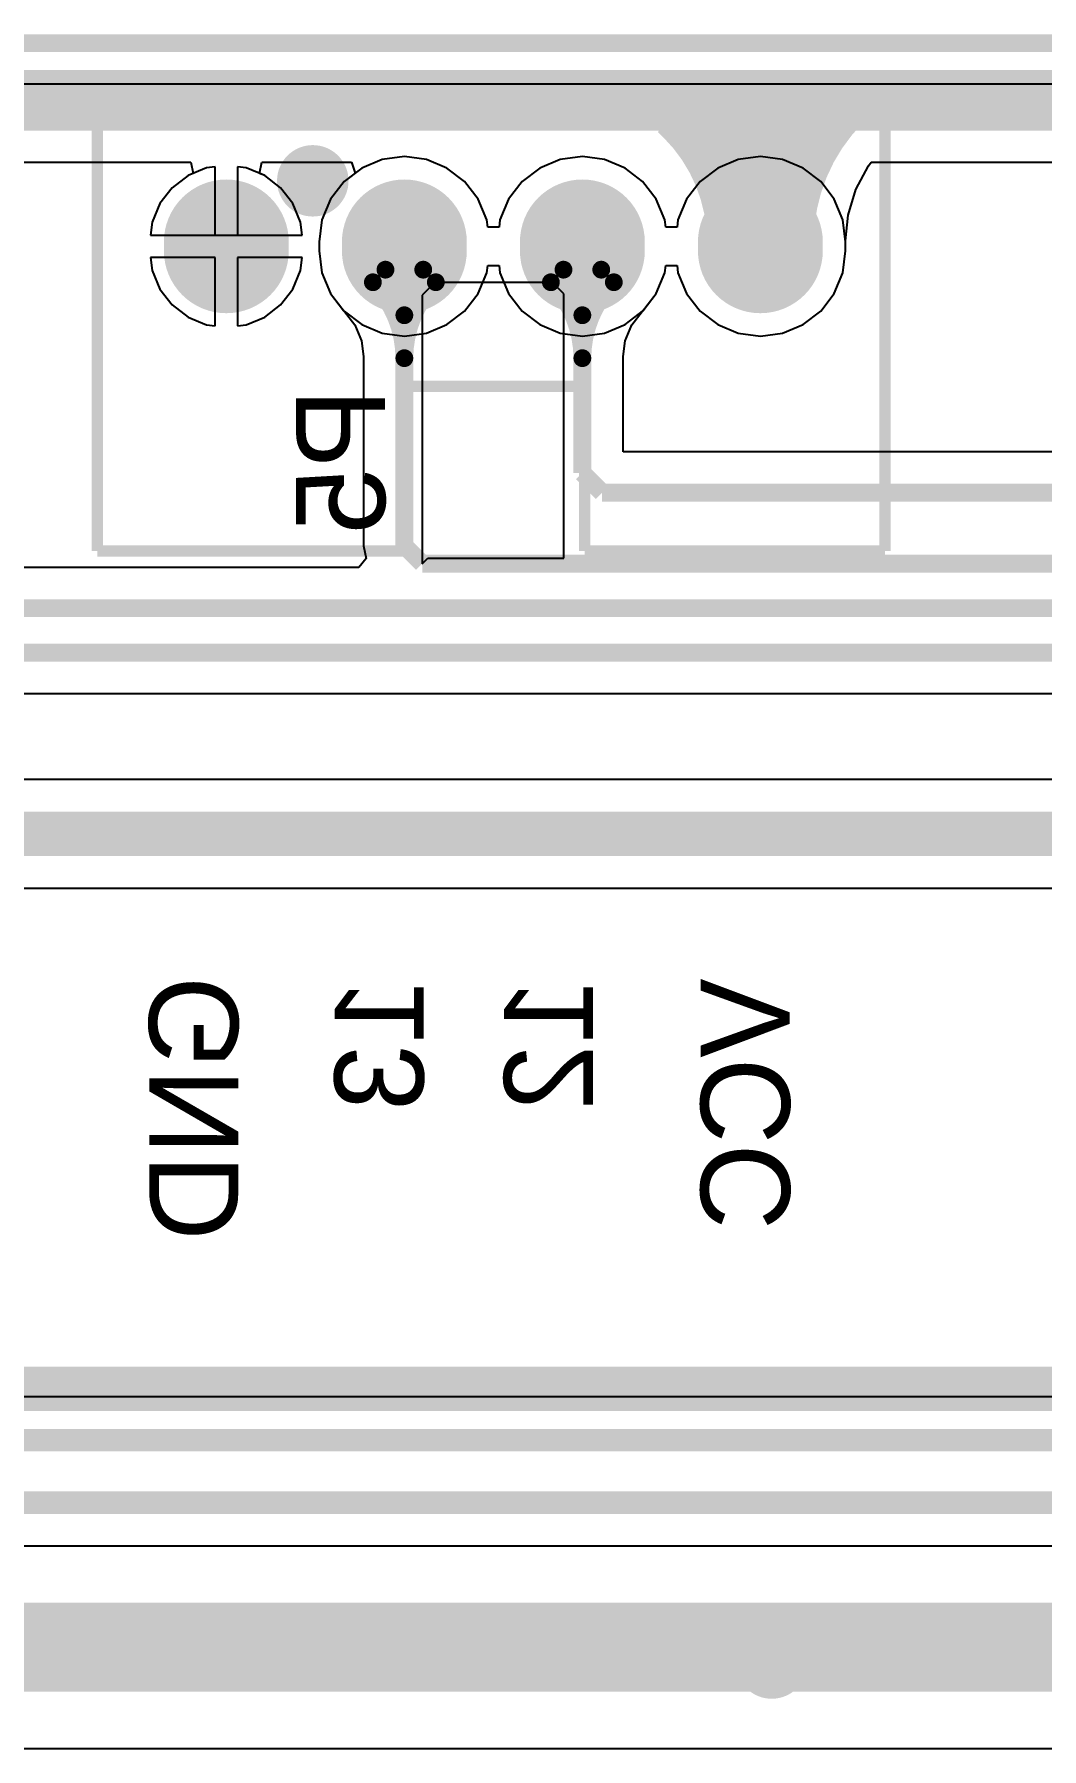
# Model space of a CAD drawing. Extents: x 81 to 196, y 150 to 213.
# Drawn here: x 153.55 to 164.87, y 193.87 to 213.14 of the extents above; entities that cross this region are included whole.
import ezdxf

# ---------------------------------------------------------------- set-up
doc = ezdxf.new("R2010")
doc.units = 0
doc.header["$MEASUREMENT"] = 0
for name, color, linetype in [('BOTTOMLAYER', 5, 'CONTINUOUS'), ('BOTTOMOVERLAY', 54, 'CONTINUOUS'), ('BOTTOMSOLDER', 6, 'CONTINUOUS'), ('KEEPOUTLAYER', 6, 'CONTINUOUS'), ('MULTILAYER', 9, 'CONTINUOUS'), ('TOPLAYER', 1, 'CONTINUOUS')]:
    doc.layers.add(name, color=color, linetype=linetype)

msp = doc.modelspace()

# ---------------------------------------------------------------- linework, layer by layer
at = {"layer": 'BOTTOMLAYER'}
for p, q in [((144.865227, 212.584515), (190.235573, 212.584515)), ((155.482836, 211.641444), (155.275092, 211.555391)), ((155.578775, 211.654075), (155.482836, 211.641444)), ((155.578775, 210.886426), (155.578775, 211.654075)), ((155.928713, 211.641444), (155.832775, 211.654075)), ((155.832775, 211.654075), (155.832775, 210.886426)), ((156.136457, 211.555391), (155.928713, 211.641444)), ((157.226678, 211.639246), (157.028231, 211.486971)), ((157.457778, 211.734971), (157.226678, 211.639246)), ((157.705776, 211.767621), (157.457778, 211.734971)), ((157.953774, 211.734971), (157.705776, 211.767621)), ((158.184873, 211.639246), (157.953774, 211.734971)), ((158.383321, 211.486971), (158.184873, 211.639246)), ((159.226677, 211.639246), (159.028229, 211.486971)), ((159.457776, 211.734971), (159.226677, 211.639246)), ((159.705774, 211.767621), (159.457776, 211.734971)), ((159.953772, 211.734971), (159.705774, 211.767621)), ((160.184871, 211.639246), (159.953772, 211.734971)), ((160.383319, 211.486971), (160.184871, 211.639246)), ((161.226678, 211.639246), (161.02823, 211.486971)), ((161.457777, 211.734971), (161.226678, 211.639246)), ((161.705775, 211.767621), (161.457777, 211.734971)), ((161.953773, 211.734971), (161.705775, 211.767621)), ((162.184873, 211.639246), (161.953773, 211.734971)), ((162.38332, 211.486971), (162.184873, 211.639246)), ((155.275092, 211.555391), (155.096695, 211.418505)), ((156.314854, 211.418505), (156.136457, 211.555391)), ((157.028231, 211.486971), (156.875955, 211.288523)), ((158.535596, 211.288523), (158.383321, 211.486971)), ((159.028229, 211.486971), (158.875954, 211.288523)), ((160.535595, 211.288523), (160.383319, 211.486971)), ((161.02823, 211.486971), (160.875955, 211.288523)), ((162.535596, 211.288523), (162.38332, 211.486971)), ((154.95981, 211.240111), (154.873757, 211.032364)), ((155.096695, 211.418505), (154.95981, 211.240111)), ((156.45174, 211.240111), (156.314854, 211.418505)), ((156.537792, 211.032364), (156.45174, 211.240111)), ((156.875955, 211.288523), (156.78023, 211.057424)), ((158.631321, 211.057424), (158.535596, 211.288523)), ((158.875954, 211.288523), (158.780229, 211.057424)), ((160.63132, 211.057424), (160.535595, 211.288523)), ((160.875955, 211.288523), (160.78023, 211.057424)), ((162.631321, 211.057424), (162.535596, 211.288523)), ((156.78023, 211.057424), (156.747581, 210.809426)), ((158.642274, 210.974224), (158.631321, 211.057424)), ((158.780229, 211.057424), (158.769276, 210.974224)), ((160.642275, 210.974213), (160.63132, 211.057424)), ((160.78023, 211.057424), (160.769275, 210.974213)), ((162.66397, 210.809426), (162.631321, 211.057424)), ((154.873757, 211.032364), (154.854544, 210.886426)), ((154.854544, 210.886426), (155.578775, 210.886426)), ((155.832775, 210.886426), (156.557005, 210.886426)), ((156.557005, 210.886426), (156.537792, 211.032364)), ((158.769276, 210.974224), (158.642274, 210.974224)), ((160.769275, 210.974213), (160.642275, 210.974213)), ((156.747581, 210.809426), (156.747581, 210.709426)), ((156.747581, 210.709426), (156.78023, 210.461428)), ((162.631321, 210.461428), (162.66397, 210.709426)), ((162.66397, 210.709426), (162.66397, 210.809426)), ((155.578775, 210.632426), (154.854544, 210.632426)), ((154.854544, 210.632426), (154.873757, 210.486488)), ((154.873757, 210.486488), (154.95981, 210.278741)), ((155.578775, 209.864777), (155.578775, 210.632426)), ((156.557005, 210.632426), (155.832775, 210.632426)), ((155.832775, 210.632426), (155.832775, 209.864777)), ((156.45174, 210.278741), (156.537792, 210.486488)), ((156.537792, 210.486488), (156.557005, 210.632426)), ((156.78023, 210.461428), (156.875955, 210.230329)), ((160.535595, 210.230329), (160.63132, 210.461428)), ((160.63132, 210.461428), (160.642275, 210.544639)), ((160.642275, 210.544639), (160.769275, 210.544639)), ((160.769275, 210.544639), (160.78023, 210.461428)), ((160.78023, 210.461428), (160.875955, 210.230329)), ((162.535596, 210.230329), (162.631321, 210.461428)), ((154.95981, 210.278741), (155.096695, 210.100347)), ((156.314854, 210.100347), (156.45174, 210.278741)), ((158.048574, 210.353026), (157.907426, 210.211878)), ((159.369374, 210.353026), (158.048574, 210.353026)), ((159.496374, 210.226026), (159.369374, 210.353026)), ((155.096695, 210.100347), (155.275092, 209.963461)), ((156.136457, 209.963461), (156.314854, 210.100347)), ((156.875955, 210.230329), (157.022559, 210.039272)), ((157.907426, 210.211878), (157.907426, 207.192174)), ((159.496374, 207.254226), (159.496374, 210.226026)), ((160.388991, 210.039272), (160.535595, 210.230329)), ((160.875955, 210.230329), (161.02823, 210.031881)), ((162.38332, 210.031881), (162.535596, 210.230329)), ((155.275092, 209.963461), (155.482836, 209.877408)), ((155.928713, 209.877408), (156.136457, 209.963461)), ((157.022559, 210.039272), (157.027791, 210.031442)), ((157.027791, 210.031442), (157.028231, 210.031881)), ((157.028231, 210.031881), (157.03406, 210.027408)), ((157.03406, 210.027408), (157.148909, 209.877736)), ((160.262641, 209.877736), (160.37749, 210.027408)), ((160.37749, 210.027408), (160.383319, 210.031881)), ((160.383319, 210.031881), (160.383759, 210.031442)), ((160.383759, 210.031442), (160.388991, 210.039272)), ((161.02823, 210.031881), (161.226678, 209.879606)), ((162.184873, 209.879606), (162.38332, 210.031881)), ((155.482836, 209.877408), (155.578775, 209.864777)), ((155.832775, 209.864777), (155.928713, 209.877408)), ((157.148909, 209.877736), (157.223917, 209.696649)), ((157.223917, 209.696649), (157.24696, 209.521615)), ((160.16459, 209.521615), (160.187632, 209.696644)), ((160.187632, 209.696644), (160.187635, 209.696647)), ((160.187635, 209.696654), (160.262641, 209.877736)), ((160.187638, 209.696654), (160.187635, 209.696654)), ((160.187635, 209.696647), (160.187635, 209.696652)), ((160.187635, 209.696652), (160.187638, 209.696652)), ((160.187635, 209.696647), (160.187635, 209.696647)), ((160.187635, 209.696647), (160.187635, 209.696647)), ((160.187638, 209.696652), (160.187638, 209.696654)), ((160.187638, 209.696652), (160.187638, 209.696652)), ((161.226678, 209.879606), (161.457777, 209.783881)), ((161.457777, 209.783881), (161.705775, 209.751231)), ((161.705775, 209.751231), (161.953773, 209.783881)), ((161.953773, 209.783881), (162.184873, 209.879606)), ((157.24696, 209.521615), (157.24696, 207.393824)), ((160.16459, 208.449641), (160.16459, 209.521615)), ((173.73347, 208.449641), (160.16459, 208.449641)), ((157.24696, 207.393824), (157.275809, 207.248783)), ((157.275809, 207.248783), (157.195241, 207.150609)), ((157.907426, 207.192174), (157.969478, 207.254226)), ((157.969478, 207.254226), (159.496374, 207.254226)), ((157.195241, 207.150609), (152.781254, 207.150609)), ((152.054174, 205.732598), (168.411771, 205.732598)), ((168.411774, 204.76718), (149.411969, 204.76718)), ((149.158574, 203.543672), (169.167581, 203.543672)), ((170.865259, 197.824529), (149.468782, 197.824529)), ((148.980787, 196.150682), (170.978924, 196.150682)), ((168.106974, 193.87058), (148.446769, 193.87058))]:
    msp.add_line(p, q, dxfattribs=at)
for points, const_width in [([(156.676974, 211.346026, 1), (156.676974, 211.646026, 1)], 0.299999), ([(155.705775, 210.509426, 1), (155.705775, 211.109425, 1)], 0.599999), ([(155.705775, 210.409427, 1), (155.705775, 211.009426, 1)], 0.599999), ([(157.705776, 210.509426, 1), (157.705776, 211.109425, 1)], 0.599999), ([(157.705776, 210.409427, 1), (157.705776, 211.009426, 1)], 0.599999), ([(159.705774, 210.509426, 1), (159.705774, 211.109425, 1)], 0.599999), ([(159.705774, 210.409427, 1), (159.705774, 211.009426, 1)], 0.599999), ([(161.705775, 210.509426, 1), (161.705775, 211.109425, 1)], 0.599999), ([(161.705775, 210.409427, 1), (161.705775, 211.009426, 1)], 0.599999), ([(157.493645, 210.447296, 1), (157.493645, 210.547295, 1)], 0.1), ([(157.493645, 210.447296, 1), (157.493645, 210.547295, 1)], 0.1), ([(157.493645, 210.447296, 1), (157.493645, 210.547295, 1)], 0.1), ([(157.493645, 210.447296, 1), (157.493645, 210.547295, 1)], 0.1), ([(157.917906, 210.447296, 1), (157.917906, 210.547295, 1)], 0.1), ([(157.917906, 210.447296, 1), (157.917906, 210.547295, 1)], 0.1), ([(157.917906, 210.447296, 1), (157.917906, 210.547295, 1)], 0.1), ([(157.917906, 210.447296, 1), (157.917906, 210.547295, 1)], 0.1), ([(159.493644, 210.447296, 1), (159.493644, 210.547295, 1)], 0.1), ([(159.493644, 210.447296, 1), (159.493644, 210.547295, 1)], 0.1), ([(159.493644, 210.447296, 1), (159.493644, 210.547295, 1)], 0.1), ([(159.493644, 210.447296, 1), (159.493644, 210.547295, 1)], 0.1), ([(159.917905, 210.447296, 1), (159.917905, 210.547295, 1)], 0.1), ([(159.917905, 210.447296, 1), (159.917905, 210.547295, 1)], 0.1), ([(159.917905, 210.447296, 1), (159.917905, 210.547295, 1)], 0.1), ([(159.917905, 210.447296, 1), (159.917905, 210.547295, 1)], 0.1), ([(157.352223, 210.305873, 1), (157.352223, 210.405873, 1)], 0.1), ([(157.352223, 210.305873, 1), (157.352223, 210.405873, 1)], 0.1), ([(157.352223, 210.305873, 1), (157.352223, 210.405873, 1)], 0.1), ([(157.352223, 210.305873, 1), (157.352223, 210.405873, 1)], 0.1), ([(158.059328, 210.305873, 1), (158.059328, 210.405873, 1)], 0.1), ([(158.059328, 210.305873, 1), (158.059328, 210.405873, 1)], 0.1), ([(158.059328, 210.305873, 1), (158.059328, 210.405873, 1)], 0.1), ([(158.059328, 210.305873, 1), (158.059328, 210.405873, 1)], 0.1), ([(159.352221, 210.305873, 1), (159.352221, 210.405873, 1)], 0.1), ([(159.352221, 210.305873, 1), (159.352221, 210.405873, 1)], 0.1), ([(159.352221, 210.305873, 1), (159.352221, 210.405873, 1)], 0.1), ([(159.352221, 210.305873, 1), (159.352221, 210.405873, 1)], 0.1), ([(160.059327, 210.305873, 1), (160.059327, 210.405873, 1)], 0.1), ([(160.059327, 210.305873, 1), (160.059327, 210.405873, 1)], 0.1), ([(160.059327, 210.305873, 1), (160.059327, 210.405873, 1)], 0.1), ([(160.059327, 210.305873, 1), (160.059327, 210.405873, 1)], 0.1), ([(157.705776, 209.935163, 1), (157.705776, 210.035163, 1)], 0.1), ([(157.705776, 209.935163, 1), (157.705776, 210.035163, 1)], 0.1), ([(157.705776, 209.935163, 1), (157.705776, 210.035163, 1)], 0.1), ([(157.705776, 209.935163, 1), (157.705776, 210.035163, 1)], 0.1), ([(157.705776, 209.935163, 1), (157.705776, 210.035163, 1)], 0.1), ([(157.705776, 209.935163, 1), (157.705776, 210.035163, 1)], 0.1), ([(157.705776, 209.935163, 1), (157.705776, 210.035163, 1)], 0.1), ([(157.705776, 209.935163, 1), (157.705776, 210.035163, 1)], 0.1), ([(159.705774, 209.935163, 1), (159.705774, 210.035163, 1)], 0.1), ([(159.705774, 209.935163, 1), (159.705774, 210.035163, 1)], 0.1), ([(159.705774, 209.935163, 1), (159.705774, 210.035163, 1)], 0.1), ([(159.705774, 209.935163, 1), (159.705774, 210.035163, 1)], 0.1), ([(159.705774, 209.935163, 1), (159.705774, 210.035163, 1)], 0.1), ([(159.705774, 209.935163, 1), (159.705774, 210.035163, 1)], 0.1), ([(159.705774, 209.935163, 1), (159.705774, 210.035163, 1)], 0.1), ([(159.705774, 209.935163, 1), (159.705774, 210.035163, 1)], 0.1), ([(157.705776, 209.452322, 1), (157.705776, 209.552321, 1)], 0.1), ([(157.705776, 209.452322, 1), (157.705776, 209.552321, 1)], 0.1), ([(157.705776, 209.452322, 1), (157.705776, 209.552321, 1)], 0.1), ([(157.705776, 209.452322, 1), (157.705776, 209.552321, 1)], 0.1), ([(157.705776, 209.452322, 1), (157.705776, 209.552321, 1)], 0.1), ([(157.705776, 209.452322, 1), (157.705776, 209.552321, 1)], 0.1), ([(157.705776, 209.452322, 1), (157.705776, 209.552321, 1)], 0.1), ([(157.705776, 209.452322, 1), (157.705776, 209.552321, 1)], 0.1), ([(159.705774, 209.452322, 1), (159.705774, 209.552321, 1)], 0.1), ([(159.705774, 209.452322, 1), (159.705774, 209.552321, 1)], 0.1), ([(159.705774, 209.452322, 1), (159.705774, 209.552321, 1)], 0.1), ([(159.705774, 209.452322, 1), (159.705774, 209.552321, 1)], 0.1), ([(159.705774, 209.452322, 1), (159.705774, 209.552321, 1)], 0.1), ([(159.705774, 209.452322, 1), (159.705774, 209.552321, 1)], 0.1), ([(159.705774, 209.452322, 1), (159.705774, 209.552321, 1)], 0.1), ([(159.705774, 209.452322, 1), (159.705774, 209.552321, 1)], 0.1), ([(154.009974, 194.886826, 1), (154.009974, 195.186826, 1)], 0.299999), ([(156.981774, 194.810626, 1), (156.981774, 195.110626, 1)], 0.299999), ([(159.496374, 194.912226, 1), (159.496374, 195.212226, 1)], 0.299999), ([(164.398574, 194.937626, 1), (164.398574, 195.237626, 1)], 0.299999), ([(161.833174, 194.683626, 1), (161.833174, 194.983626, 1)], 0.299999)]:
    msp.add_lwpolyline(points, format="xyb", close=True, dxfattribs=dict(at, const_width=const_width))
for points, const_width in [([(155.705775, 210.709426), (155.705775, 210.809426)], 1.2), ([(157.705776, 210.709426), (157.705776, 210.809426)], 1.2), ([(159.705774, 210.709426), (159.705774, 210.809426)], 1.2), ([(161.705775, 210.709426), (161.705775, 210.809426)], 1.2), ([(157.705776, 207.393824), (157.705776, 210.759426)], 0.2), ([(159.705774, 208.213226), (159.705774, 210.759426)], 0.2), ([(159.928174, 207.990826), (159.705774, 208.213226)], 0.2), ([(174.126774, 207.990826), (159.928174, 207.990826)], 0.2), ([(157.907426, 207.192174), (157.705776, 207.393824)], 0.2), ([(175.952399, 207.192174), (157.907426, 207.192174)], 0.2), ([(175.952399, 206.691794), (152.591206, 206.691794)], 0.2), ([(180.121174, 206.191414), (152.054174, 206.191414)], 0.2), ([(169.732574, 204.155426), (149.158574, 204.155426)], 0.499999), ([(169.986574, 197.915223), (149.734577, 197.915223)], 0.499999), ([(175.074575, 197.340225), (149.268175, 197.340225)], 0.249999), ([(171.180374, 196.637026), (148.980774, 196.637026)], 0.254), ([(168.691174, 195.011426), (148.701374, 195.011426)], 1.000001)]:
    msp.add_lwpolyline(points, dxfattribs=dict(at, const_width=const_width))
at = {"layer": 'BOTTOMLAYER', "const_width": 0.2}
for points in [[(157.493645, 210.497295, -0.198912), (157.705776, 209.985163)], [(157.493645, 210.497295, -0.198912), (157.705776, 209.985163)], [(157.493645, 210.497295, -0.198912), (157.705776, 209.985163)], [(157.493645, 210.497295, -0.198912), (157.705776, 209.985163)], [(157.705776, 209.985163, -0.198912), (157.917906, 210.497295)], [(157.705776, 209.985163, -0.198912), (157.917906, 210.497295)], [(157.705776, 209.985163, -0.198912), (157.917906, 210.497295)], [(157.705776, 209.985163, -0.198912), (157.917906, 210.497295)], [(159.493644, 210.497295, -0.198912), (159.705774, 209.985163)], [(159.493644, 210.497295, -0.198912), (159.705774, 209.985163)], [(159.493644, 210.497295, -0.198912), (159.705774, 209.985163)], [(159.493644, 210.497295, -0.198912), (159.705774, 209.985163)], [(159.705774, 209.985163, -0.198912), (159.917905, 210.497295)], [(159.705774, 209.985163, -0.198912), (159.917905, 210.497295)], [(159.705774, 209.985163, -0.198912), (159.917905, 210.497295)], [(159.705774, 209.985163, -0.198912), (159.917905, 210.497295)], [(157.352223, 210.355873, -0.198912), (157.705776, 209.502322)], [(157.352223, 210.355873, -0.198912), (157.705776, 209.502322)], [(157.352223, 210.355873, -0.198912), (157.705776, 209.502322)], [(157.352223, 210.355873, -0.198912), (157.705776, 209.502322)], [(157.705776, 209.502322, -0.198912), (158.059328, 210.355873)], [(157.705776, 209.502322, -0.198912), (158.059328, 210.355873)], [(157.705776, 209.502322, -0.198912), (158.059328, 210.355873)], [(157.705776, 209.502322, -0.198912), (158.059328, 210.355873)], [(159.352221, 210.355873, -0.198912), (159.705774, 209.502322)], [(159.352221, 210.355873, -0.198912), (159.705774, 209.502322)], [(159.352221, 210.355873, -0.198912), (159.705774, 209.502322)], [(159.352221, 210.355873, -0.198912), (159.705774, 209.502322)], [(159.705774, 209.502322, -0.198912), (160.059327, 210.355873)], [(159.705774, 209.502322, -0.198912), (160.059327, 210.355873)], [(159.705774, 209.502322, -0.198912), (160.059327, 210.355873)], [(159.705774, 209.502322, -0.198912), (160.059327, 210.355873)]]:
    msp.add_lwpolyline(points, format="xyb", dxfattribs=at)
at = {"layer": 'BOTTOMLAYER'}
msp.add_solid([(191.144774, 212.283426), (191.144774, 212.740626), (107.604174, 212.283426), (107.604174, 212.740626)], dxfattribs=at)
at = {"layer": 'BOTTOMOVERLAY'}
for points, const_width in [([(154.255574, 212.459626), (152.260773, 212.459626)], 0.1), ([(163.105775, 212.459425), (154.255775, 212.459425)], 0.127), ([(154.255775, 207.334426), (154.255775, 212.459425)], 0.127), ([(163.105775, 207.334426), (163.105775, 212.459425)], 0.127), ([(157.705776, 207.334426), (157.705776, 209.184425)], 0.127), ([(159.730775, 209.184425), (157.705776, 209.184425)], 0.127), ([(159.730775, 207.334426), (159.730775, 209.184425)], 0.127), ([(157.705776, 207.334426), (154.255775, 207.334426)], 0.127), ([(163.105775, 207.334426), (159.730775, 207.334426)], 0.127)]:
    msp.add_lwpolyline(points, dxfattribs=dict(at, const_width=const_width))
at = {"layer": 'BOTTOMSOLDER'}
for points, const_width in [([(156.676974, 211.295226, 1), (156.676974, 211.696826, 1)], 0.401599), ([(155.705775, 210.458626, 1), (155.705775, 211.160225, 1)], 0.701599), ([(157.705776, 210.458626, 1), (157.705776, 211.160225, 1)], 0.701599), ([(159.705774, 210.458626, 1), (159.705774, 211.160225, 1)], 0.701599), ([(161.705775, 210.458626, 1), (161.705775, 211.160225, 1)], 0.701599), ([(155.705775, 210.358627, 1), (155.705775, 211.060225, 1)], 0.701599), ([(157.705776, 210.358627, 1), (157.705776, 211.060225, 1)], 0.701599), ([(159.705774, 210.358627, 1), (159.705774, 211.060225, 1)], 0.701599), ([(161.705775, 210.358627, 1), (161.705775, 211.060225, 1)], 0.701599), ([(154.009974, 194.836026, 1), (154.009974, 195.237626, 1)], 0.401599), ([(159.496374, 194.861426, 1), (159.496374, 195.263026, 1)], 0.401599), ([(164.398574, 194.886826, 1), (164.398574, 195.288426, 1)], 0.401599), ([(156.981774, 194.759826, 1), (156.981774, 195.161426, 1)], 0.401599), ([(161.833174, 194.632826, 1), (161.833174, 195.034426, 1)], 0.401599)]:
    msp.add_lwpolyline(points, format="xyb", close=True, dxfattribs=dict(at, const_width=const_width))
at = {"layer": 'BOTTOMSOLDER', "const_width": 1.4032}
for points in [[(155.705775, 210.709426), (155.705775, 210.809426)], [(157.705776, 210.709426), (157.705776, 210.809426)], [(159.705774, 210.709426), (159.705774, 210.809426)], [(161.705775, 210.709426), (161.705775, 210.809426)]]:
    msp.add_lwpolyline(points, dxfattribs=at)
at = {"layer": 'KEEPOUTLAYER', "const_width": 0.2}
msp.add_lwpolyline([(194.585044, 213.043331), (144.865227, 213.043331)], dxfattribs=at)
at = {"layer": 'MULTILAYER'}
for points, const_width in [([(156.676974, 211.346026, 1), (156.676974, 211.646026, 1)], 0.299999), ([(155.705775, 210.509426, 1), (155.705775, 211.109425, 1)], 0.599999), ([(155.705775, 210.409427, 1), (155.705775, 211.009426, 1)], 0.599999), ([(157.705776, 210.509426, 1), (157.705776, 211.109425, 1)], 0.599999), ([(157.705776, 210.409427, 1), (157.705776, 211.009426, 1)], 0.599999), ([(159.705774, 210.509426, 1), (159.705774, 211.109425, 1)], 0.599999), ([(159.705774, 210.409427, 1), (159.705774, 211.009426, 1)], 0.599999), ([(161.705775, 210.509426, 1), (161.705775, 211.109425, 1)], 0.599999), ([(161.705775, 210.409427, 1), (161.705775, 211.009426, 1)], 0.599999)]:
    msp.add_lwpolyline(points, format="xyb", close=True, dxfattribs=dict(at, const_width=const_width))
at = {"layer": 'MULTILAYER', "const_width": 1.2}
for points in [[(155.705775, 210.709426), (155.705775, 210.809426)], [(157.705776, 210.709426), (157.705776, 210.809426)], [(159.705774, 210.709426), (159.705774, 210.809426)], [(161.705775, 210.709426), (161.705775, 210.809426)]]:
    msp.add_lwpolyline(points, dxfattribs=at)
at = {"layer": 'TOPLAYER'}
for p, q in [((152.173648, 211.704019), (155.308419, 211.704019)), ((155.308419, 211.704019), (155.333195, 211.57946)), ((156.078354, 211.57946), (156.10313, 211.704019)), ((156.10313, 211.704019), (157.113542, 211.704019)), ((157.113542, 211.704019), (157.154364, 211.583758)), ((162.778402, 211.399394), (162.920866, 211.665927)), ((162.920866, 211.665927), (162.952128, 211.704019)), ((162.952128, 211.704019), (165.985538, 211.704019)), ((155.275092, 211.555391), (155.096695, 211.418505)), ((155.333195, 211.57946), (155.275092, 211.555391)), ((156.136457, 211.555391), (156.078354, 211.57946)), ((156.314854, 211.418505), (156.136457, 211.555391)), ((157.028231, 211.486971), (156.875955, 211.288523)), ((157.154364, 211.583758), (157.028231, 211.486971)), ((154.95981, 211.240111), (154.873757, 211.032364)), ((155.096695, 211.418505), (154.95981, 211.240111)), ((156.45174, 211.240111), (156.314854, 211.418505)), ((156.537792, 211.032364), (156.45174, 211.240111)), ((156.875955, 211.288523), (156.78023, 211.057424)), ((162.69067, 211.11019), (162.778402, 211.399394)), ((156.78023, 211.057424), (156.747581, 210.809426)), ((162.662299, 210.822118), (162.69067, 211.11019)), ((154.873757, 211.032364), (154.854544, 210.886426)), ((154.854544, 210.886426), (155.705775, 210.886426)), ((155.705775, 210.886426), (156.557005, 210.886426)), ((156.557005, 210.886426), (156.537792, 211.032364)), ((156.747581, 210.809426), (156.747581, 210.709426)), ((156.747581, 210.709426), (156.78023, 210.461428)), ((162.631321, 210.461428), (162.66397, 210.709426)), ((162.66397, 210.809426), (162.662299, 210.822118)), ((162.66397, 210.709426), (162.66397, 210.809426)), ((155.578775, 210.632426), (154.854544, 210.632426)), ((154.854544, 210.632426), (154.873757, 210.486488)), ((154.873757, 210.486488), (154.95981, 210.278741)), ((155.578775, 209.864777), (155.578775, 210.632426)), ((156.557005, 210.632426), (155.832775, 210.632426)), ((155.832775, 210.632426), (155.832775, 209.864777)), ((156.45174, 210.278741), (156.537792, 210.486488)), ((156.537792, 210.486488), (156.557005, 210.632426)), ((156.78023, 210.461428), (156.875955, 210.230329)), ((158.535596, 210.230329), (158.631321, 210.461428)), ((158.631321, 210.461428), (158.642274, 210.544628)), ((158.642274, 210.544628), (158.769276, 210.544628)), ((158.769276, 210.544628), (158.780229, 210.461428)), ((158.780229, 210.461428), (158.875954, 210.230329)), ((160.535595, 210.230329), (160.63132, 210.461428)), ((160.63132, 210.461428), (160.642275, 210.544639)), ((160.642275, 210.544639), (160.769275, 210.544639)), ((160.769275, 210.544639), (160.78023, 210.461428)), ((160.78023, 210.461428), (160.875955, 210.230329)), ((162.535596, 210.230329), (162.631321, 210.461428)), ((154.95981, 210.278741), (155.096695, 210.100347)), ((156.314854, 210.100347), (156.45174, 210.278741)), ((155.096695, 210.100347), (155.275092, 209.963461)), ((156.136457, 209.963461), (156.314854, 210.100347)), ((156.875955, 210.230329), (157.028231, 210.031881)), ((158.383321, 210.031881), (158.535596, 210.230329)), ((158.875954, 210.230329), (159.028229, 210.031881)), ((160.383319, 210.031881), (160.535595, 210.230329)), ((160.875955, 210.230329), (161.02823, 210.031881)), ((162.38332, 210.031881), (162.535596, 210.230329)), ((155.275092, 209.963461), (155.482836, 209.877408)), ((155.928713, 209.877408), (156.136457, 209.963461)), ((157.028231, 210.031881), (157.226678, 209.879606)), ((158.184873, 209.879606), (158.383321, 210.031881)), ((159.028229, 210.031881), (159.226677, 209.879606)), ((160.184871, 209.879606), (160.383319, 210.031881)), ((161.02823, 210.031881), (161.226678, 209.879606)), ((162.184873, 209.879606), (162.38332, 210.031881)), ((155.482836, 209.877408), (155.578775, 209.864777)), ((155.832775, 209.864777), (155.928713, 209.877408)), ((157.226678, 209.879606), (157.457778, 209.783881)), ((157.457778, 209.783881), (157.705776, 209.751231)), ((157.705776, 209.751231), (157.953774, 209.783881)), ((157.953774, 209.783881), (158.184873, 209.879606)), ((159.226677, 209.879606), (159.457776, 209.783881)), ((159.457776, 209.783881), (159.705774, 209.751231)), ((159.705774, 209.751231), (159.953772, 209.783881)), ((159.953772, 209.783881), (160.184871, 209.879606)), ((161.226678, 209.879606), (161.457777, 209.783881)), ((161.457777, 209.783881), (161.705775, 209.751231)), ((161.705775, 209.751231), (161.953773, 209.783881)), ((161.953773, 209.783881), (162.184873, 209.879606))]:
    msp.add_line(p, q, dxfattribs=at)
for points, const_width in [([(173.999774, 212.359626), (144.180174, 212.359626)], 0.599999), ([(161.680774, 210.658027), (161.680774, 212.359626)], 0.599999), ([(161.680774, 211.394426), (162.620574, 212.334226)], 0.599999), ([(161.706174, 211.318226), (160.766374, 212.258026)], 0.599999), ([(155.705775, 210.709426), (155.705775, 210.809426)], 1.2), ([(157.705776, 210.709426), (157.705776, 210.809426)], 1.2), ([(159.705774, 210.709426), (159.705774, 210.809426)], 1.2), ([(161.705775, 210.709426), (161.705775, 210.809426)], 1.2)]:
    msp.add_lwpolyline(points, dxfattribs=dict(at, const_width=const_width))
at = {"layer": 'TOPLAYER', "const_width": 0.599999}
for points in [[(162.005775, 210.809426, -0.198912), (162.649243, 212.362892)], [(162.005775, 210.809426, -0.198912), (162.649243, 212.362892)], [(162.005775, 210.809426, -0.198912), (162.649243, 212.362892)], [(162.005775, 210.809426, -0.198912), (162.649243, 212.362892)], [(160.833587, 212.190815, -0.198912), (161.405776, 210.809426)], [(160.833587, 212.190815, -0.198912), (161.405776, 210.809426)], [(160.833587, 212.190815, -0.198912), (161.405776, 210.809426)], [(160.833587, 212.190815, -0.198912), (161.405776, 210.809426)], [(161.917906, 211.021557, -0.198912), (161.680774, 211.594047)], [(161.917906, 211.021557, -0.198912), (161.680774, 211.594047)], [(161.917906, 211.021557, -0.198912), (161.680774, 211.594047)], [(161.917906, 211.021557, -0.198912), (161.680774, 211.594047)], [(161.917906, 211.021557, -0.198912), (161.680774, 211.594047)], [(161.917906, 211.021557, -0.198912), (161.680774, 211.594047)], [(161.917906, 211.021557, -0.198912), (161.680774, 211.594047)], [(161.680774, 211.473331, -0.198912), (161.493645, 211.021557)], [(161.680774, 211.473331, -0.198912), (161.493645, 211.021557)], [(161.680774, 211.473331, -0.198912), (161.493645, 211.021557)], [(161.680774, 211.473331, -0.198912), (161.493645, 211.021557)], [(161.680774, 211.473331, -0.198912), (161.493645, 211.021557)], [(161.680774, 211.473331, -0.198912), (161.493645, 211.021557)], [(161.680774, 211.473331, -0.198912), (161.493645, 211.021557)]]:
    msp.add_lwpolyline(points, format="xyb", dxfattribs=at)
at = {"layer": 'TOPLAYER'}
for points, const_width in [([(162.649243, 212.212893, 1), (162.649243, 212.512892, 1)], 0.299999), ([(162.649243, 212.212893, 1), (162.649243, 212.512892, 1)], 0.299999), ([(162.649243, 212.212893, 1), (162.649243, 212.512892, 1)], 0.299999), ([(162.649243, 212.212893, 1), (162.649243, 212.512892, 1)], 0.299999), ([(160.833587, 212.040815, 1), (160.833587, 212.340815, 1)], 0.299999), ([(160.833587, 212.040815, 1), (160.833587, 212.340815, 1)], 0.299999), ([(160.833587, 212.040815, 1), (160.833587, 212.340815, 1)], 0.299999), ([(160.833587, 212.040815, 1), (160.833587, 212.340815, 1)], 0.299999), ([(161.680774, 211.444047, 1), (161.680774, 211.744047, 1)], 0.299999), ([(161.680774, 211.444047, 1), (161.680774, 211.744047, 1)], 0.299999), ([(161.680774, 211.444047, 1), (161.680774, 211.744047, 1)], 0.299999), ([(161.680774, 211.444047, 1), (161.680774, 211.744047, 1)], 0.299999), ([(161.680774, 211.444047, 1), (161.680774, 211.744047, 1)], 0.299999), ([(161.680774, 211.444047, 1), (161.680774, 211.744047, 1)], 0.299999), ([(161.680774, 211.444047, 1), (161.680774, 211.744047, 1)], 0.299999), ([(156.676974, 211.346026, 1), (156.676974, 211.646026, 1)], 0.299999), ([(161.680774, 211.323331, 1), (161.680774, 211.623331, 1)], 0.299999), ([(161.680774, 211.323331, 1), (161.680774, 211.623331, 1)], 0.299999), ([(161.680774, 211.323331, 1), (161.680774, 211.623331, 1)], 0.299999), ([(161.680774, 211.323331, 1), (161.680774, 211.623331, 1)], 0.299999), ([(161.680774, 211.323331, 1), (161.680774, 211.623331, 1)], 0.299999), ([(161.680774, 211.323331, 1), (161.680774, 211.623331, 1)], 0.299999), ([(161.680774, 211.323331, 1), (161.680774, 211.623331, 1)], 0.299999), ([(155.705775, 210.509426, 1), (155.705775, 211.109425, 1)], 0.599999), ([(155.705775, 210.409427, 1), (155.705775, 211.009426, 1)], 0.599999), ([(157.705776, 210.509426, 1), (157.705776, 211.109425, 1)], 0.599999), ([(157.705776, 210.409427, 1), (157.705776, 211.009426, 1)], 0.599999), ([(159.705774, 210.509426, 1), (159.705774, 211.109425, 1)], 0.599999), ([(159.705774, 210.409427, 1), (159.705774, 211.009426, 1)], 0.599999), ([(161.705775, 210.509426, 1), (161.705775, 211.109425, 1)], 0.599999), ([(161.705775, 210.409427, 1), (161.705775, 211.009426, 1)], 0.599999), ([(161.493645, 210.871557, 1), (161.493645, 211.171556, 1)], 0.299999), ([(161.493645, 210.871557, 1), (161.493645, 211.171556, 1)], 0.299999), ([(161.493645, 210.871557, 1), (161.493645, 211.171556, 1)], 0.299999), ([(161.493645, 210.871557, 1), (161.493645, 211.171556, 1)], 0.299999), ([(161.493645, 210.871557, 1), (161.493645, 211.171556, 1)], 0.299999), ([(161.493645, 210.871557, 1), (161.493645, 211.171556, 1)], 0.299999), ([(161.493645, 210.871557, 1), (161.493645, 211.171556, 1)], 0.299999), ([(161.917906, 210.871557, 1), (161.917906, 211.171556, 1)], 0.299999), ([(161.917906, 210.871557, 1), (161.917906, 211.171556, 1)], 0.299999), ([(161.917906, 210.871557, 1), (161.917906, 211.171556, 1)], 0.299999), ([(161.917906, 210.871557, 1), (161.917906, 211.171556, 1)], 0.299999), ([(161.917906, 210.871557, 1), (161.917906, 211.171556, 1)], 0.299999), ([(161.917906, 210.871557, 1), (161.917906, 211.171556, 1)], 0.299999), ([(161.917906, 210.871557, 1), (161.917906, 211.171556, 1)], 0.299999), ([(161.405776, 210.659426, 1), (161.405776, 210.959426, 1)], 0.299999), ([(161.405776, 210.659426, 1), (161.405776, 210.959426, 1)], 0.299999), ([(161.405776, 210.659426, 1), (161.405776, 210.959426, 1)], 0.299999), ([(161.405776, 210.659426, 1), (161.405776, 210.959426, 1)], 0.299999), ([(162.005775, 210.659426, 1), (162.005775, 210.959426, 1)], 0.299999), ([(162.005775, 210.659426, 1), (162.005775, 210.959426, 1)], 0.299999), ([(162.005775, 210.659426, 1), (162.005775, 210.959426, 1)], 0.299999), ([(162.005775, 210.659426, 1), (162.005775, 210.959426, 1)], 0.299999)]:
    msp.add_lwpolyline(points, format="xyb", close=True, dxfattribs=dict(at, const_width=const_width))

# ---------------------------------------------------------------- texts
at = {"layer": 'BOTTOMOVERLAY', "text_generation_flag": 2}
for s, p in [('P5', (157.489375, 209.159226)), ('GND', (155.838774, 202.555226)), ('13', (157.921574, 202.529826)), ('12', (159.826574, 202.529826)), ('VCC', (162.036374, 202.529826))]:
    msp.add_text(s, height=1.000001, rotation=90, dxfattribs=at).set_placement(p)

doc.saveas('drawing.dxf')
